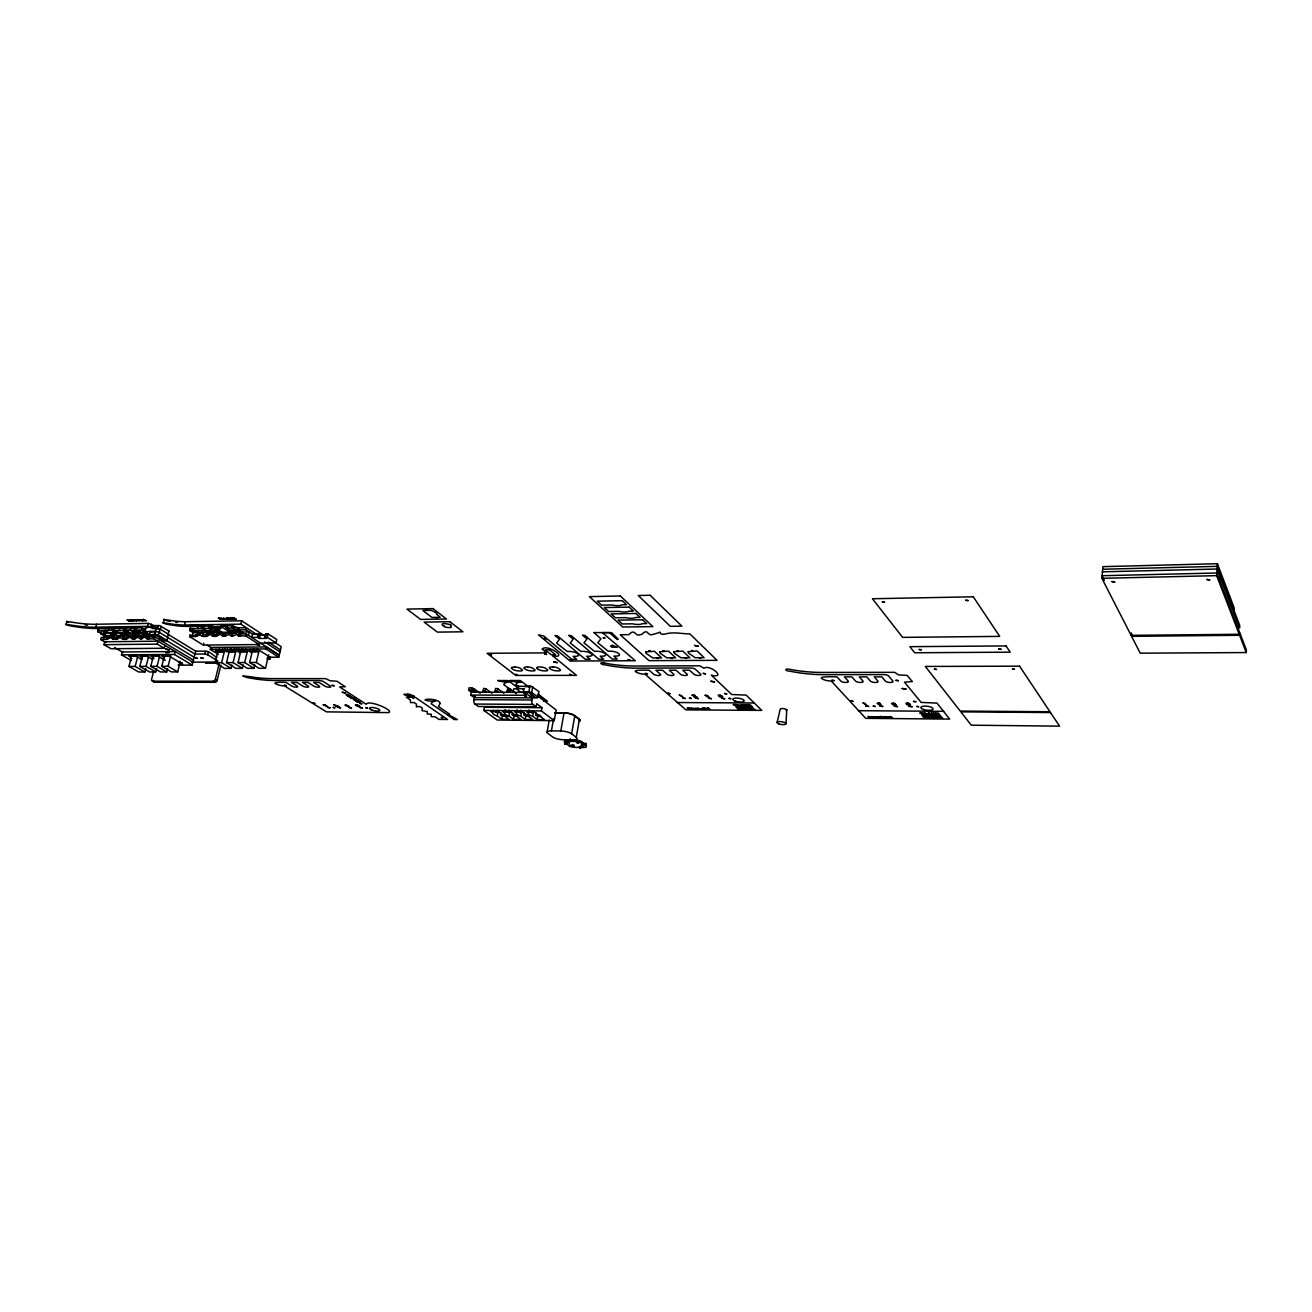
<?xml version="1.0" encoding="UTF-8"?>
<svg xmlns="http://www.w3.org/2000/svg" width="1312" height="1312" viewBox="0 0 1312 1312"><rect width="100%" height="100%" fill="white"/><g stroke="black" fill="none" stroke-linecap="round" stroke-linejoin="round"><path stroke-width="1.5" d="M938.178 716.762L942.623 718.402L941.032 716.418L938.211 716.631M416.429 706.66L416.412 704.068L414.149 702.576L410.476 702.592L410.344 699.952L406.294 697.148L415.084 697.197L447.572 719.484L438.946 719.386L435.043 716.762L431.205 716.696L431.304 714.204L427.269 714.023L427.318 711.678M785.986 723.552L786.774 709.661L784.035 708.578L780.689 708.562L780.099 709.612L777.147 722.322M1246.252 652.556L1246.4 650.08L1239.758 632.778L1239.61 635.287L1246.252 652.556L1140.226 653.179L1131.6 636.336L1131.797 633.876M219.448 651.572L218.825 649.21L218.432 650.85L220.81 651.818L219.268 650.85L219.678 649.21L220.252 651.457M1233.969 610.293L1234.116 607.735L1217.421 563.717L1102.884 566.653L1101.883 578.313L1131.092 635.336L1239.217 634.27L1239.364 631.761L1216.814 573L1102.096 575.706L1104.409 580.216M1239.217 634.27L1216.65 575.656L1217.421 563.717M1219.783 580.724L1220.045 576.772M422.152 710.546C423.842 706.692 418.659 706.102 416.511 706.725M230.83 651.375L230.256 649.112L231.224 649.735C228.895 652.31 234.586 652.097 230.715 650.752L231.109 649.112L231.683 651.375M1131.092 635.336L1131.288 632.892M242.359 651.326L241.785 649.014L241.392 650.67L243.753 651.638L242.244 650.67L242.638 649.014L243.228 651.277M586.005 744.609C586.398 742.641 583.266 745.249 581.249 742.805A4.1 1.164 9.9 0 0 575.804 741.395L566.522 741.247A4.1 1.164 10 0 0 564.718 742.543L569.31 745.954A4.084 1.148 9.9 0 0 574.705 747.348L583.938 747.512A4.084 1.148 9.9 0 0 585.792 746.249L586.005 745.019L581.462 741.575A4.1 1.164 9.9 0 0 576.034 740.165L566.735 740.017A4.1 1.164 10 0 0 564.734 741.132M566.882 743.264L567.096 744.281L567.374 743.215M254.069 651.359L253.38 648.915L252.986 650.572L255.348 651.539L253.856 650.572L254.249 648.915L254.823 651.195M114.751 634.188L104.124 632.794L114.357 632.974L114.915 630.908L113.767 630.482L112.291 637.189L113.193 632.86M583.086 744.216L583.315 742.969M585.792 746.249L583.938 744.855L584.168 743.625M576.263 737.311L571.606 733.802A8.151 2.345 10 0 0 560.798 730.981L551.417 730.85A8.134 2.329 10.1 0 0 547.924 733.457L552.647 736.967A8.085 2.312 10.1 0 0 563.34 739.738L572.639 739.886A8.102 2.312 10 0 0 576.263 737.311L579.445 719.222L574.82 715.63A8.118 2.411 10.1 0 0 564.062 712.793L554.697 712.711M575.804 741.395L576.034 740.165M581.249 742.805L581.462 741.575M566.522 741.247L566.735 740.017M566.587 743.937L566.8 742.69M569.31 745.954L569.539 744.724A4.084 1.148 9.9 0 0 570.113 745.068M570.294 741.313L570.507 740.066M571.606 733.802L574.82 715.63M572.032 741.346L572.245 740.099M560.798 730.981L564.062 712.793M547.055 732.129L549.236 720.075M551.417 730.85L553.615 718.763M554.238 720.649L541.397 710.924L541.987 707.693L484.44 707.266L483.816 710.432L497.182 720.026L554.238 720.649L556.157 710.022L537.838 695.918M532.721 716.303A7.577 2.23 10.4 0 1 528.441 713.105L526.604 711.744L534.115 711.809L544.595 719.665L537.116 719.583L532.721 716.303L533.312 713.121L531.262 712.35A7.659 2.263 10.4 0 1 530.196 711.793A7.577 2.23 10.4 0 0 531.885 712.629M480.159 693.261L473.894 688.685L469.155 687.668L468.646 690.243L471.287 692.162L470.729 695.048L474.288 697.623L473.894 699.657A3.411 1.755 -89.6 0 0 474.911 704.036L478.306 706.479L536.1 706.906L536.706 703.675L541.987 707.693M474.288 697.623L537.526 697.902L538.986 691.686L531.508 686.324L517.453 686.291L517.108 689.407L520.962 692.326M541.43 716.45L537.707 716.401L535.968 715.106L536.329 713.072M537.116 719.583L537.707 716.401M520.815 716.188A7.56 2.214 10.5 0 1 516.485 713.006L514.632 711.629L522.11 711.694L532.672 719.534L525.243 719.452L520.815 716.188L521.782 710.973A7.626 2.247 10.5 0 1 520.372 710.481M529.54 716.319L525.833 716.286L524.078 714.991L524.456 712.957M470.729 695.048L526.391 695.278L522.34 691.916L528.9 691.654L529.933 686.094M525.243 719.452L525.833 716.286M537.969 697.213L531.688 692.392L532.721 686.832M530.917 696.984L525.128 692.572L529.146 692.572L534.919 697.016L530.917 696.984L531.458 694.064L528.572 691.85M528.441 713.105L529.031 709.907M536.1 706.906L532.836 704.429A3.46 1.689 -89.6 0 1 531.852 699.985L532.246 697.902M517.732 716.204L514.042 716.172L512.27 714.876L512.648 712.859M513.074 692.523L513.779 688.833L517.961 688.685L518.453 686.078M513.451 719.337L508.974 716.073A7.528 2.198 10.6 0 1 504.612 712.892L502.742 711.53L510.171 711.596L520.815 719.402L513.451 719.337L514.042 716.172M516.485 713.006L517.092 709.808M523.422 691.637L523.964 688.702L517.961 688.685M501.725 719.206L497.215 715.958A7.511 2.181 10.7 0 1 492.82 712.793L490.934 711.432L498.314 711.498L509.04 719.288L501.725 719.206L502.316 716.057L500.528 714.761L500.922 712.744M508.826 692.293L507.17 691.047L507.662 688.456L509.827 688.734L516.354 693.671M504.612 712.892L505.218 709.71M510.63 692.293L509.351 691.326L509.827 688.734M508.974 716.073L509.958 710.874A7.61 2.247 10.6 0 1 508.531 710.382M498.56 692.26L497.264 691.293L497.756 688.718L495.592 688.423L495.1 690.998L496.772 692.244M497.215 715.958L498.199 710.776A7.593 2.23 10.7 0 1 497.461 710.53M484.8 692.211L483.111 690.965L483.603 688.39L485.768 688.685L492 693.294M486.572 692.211L485.276 691.26L485.768 688.685M474.665 692.162L471.336 690.243L471.844 687.685M472.451 691.047L472.96 688.488M473.386 691.244L473.894 688.685M925.649 714.105L925.468 714.925C922.369 714.204 923.73 710.694 927.781 714.942L924.419 713.58M145.419 635.434L145.96 633.04L144.796 637.271L146.944 638.764L154.193 638.911L192.962 662.216M268.517 657.246L278.767 657.181L281.211 646.668L274.618 642.355M269.993 659.018L270.37 657.378L257.136 648.882L256.742 650.555L258.792 651.867L256.299 662.478L265.5 668.284L267.976 657.722L269.993 659.018L267.123 659.034L267.5 657.394M218.514 654.475L210.297 649.407L210.773 647.439L266.418 646.931L279.226 655.213L260.465 643.077L275.996 642.929L276.766 639.584L268.107 633.893L265.893 633.909L265.106 637.271L266.762 638.37L259.415 638.452L257.742 637.37L251.724 637.435L252.527 634.09L245.82 629.727L227.648 630.121L235.324 633.106M275.996 642.929L267.32 637.255L268.107 633.893M278.767 657.181L265.942 648.932L266.418 646.931M268.353 656.082L268.665 654.754M251.642 650.604L251.166 652.572L245.524 648.981L245.131 650.637L247.197 651.949L244.672 662.544L253.921 668.316L254.758 664.807M265.5 668.284L258.89 668.3L249.641 662.511L252.166 651.916L250.1 650.604L250.494 648.948M257.742 637.37L258.546 634.008L252.527 634.09M259.415 638.452L260.202 635.09L258.546 634.008M236.226 632.122C231.798 635.631 228.682 631.154 223.86 634.188C220.646 629.973 217.956 635.484 214.036 634.319C210.674 629.94 207.837 635.992 203.688 634.45C199.457 629.35 195.554 638.567 190.109 634.614L189.6 636.615L203.327 645.094L259.153 644.536L259.628 642.536L246.262 633.909L239.243 633.958L237.341 632.089M259.12 644.438C252.658 643.175 262.22 647.095 259.12 644.438L245.787 635.926L246.262 633.909M248.444 635.303L249.247 631.958L193.159 632.696L192.339 636.008M227.402 649.145L227.009 650.785L229.092 652.097L226.55 662.626L235.881 668.366L242.425 668.349L243.245 664.856M229.649 632.302C227.468 636.074 234.29 637.583 235.734 634.139L236.882 630.285M245.787 635.926L238.21 635.779L236.176 634.237L237.193 630.137M236.816 632.122L237.423 630.104M237.062 632.089L237.816 630.072M238.751 627.825L238.276 629.842L243.278 633.073M242.425 668.349L233.11 662.593L235.635 652.031L233.569 650.736L233.962 649.079L239.653 652.654L240.129 650.686M238.932 630.055L238.8 632.007L233.995 631.679L228.288 631.121L228.78 629.12M238.161 635.73L238.686 633.762M258.989 635.976L240.834 624.151L241.654 620.789L185.369 621.724A39.393 11.742 14 0 1 168.002 620.018L163.557 619.477L164.672 620.314M215.988 649.243L215.594 650.883L217.694 652.179L215.135 662.675L224.516 668.398L231.01 668.382L231.847 664.905M239.096 636.008L239.588 633.991M236.045 650.391L236.521 648.423M240.096 635.992L240.572 633.975M247.197 651.949L240.588 651.998L238.522 650.686L238.915 649.046M245.82 629.727L246.295 627.71L226.386 628.038L227.189 624.692M253.921 668.316L247.361 668.333L238.062 662.56L240.588 651.998M229.092 634.286L225.402 636.074L225.992 634.008M231.01 668.382L221.646 662.642L224.204 652.13L222.105 650.834L222.515 649.178L226.992 651.982M153.537 671.744L151.618 679.288A2.034 1.476 -57 0 0 152.733 681.174L213.233 681.207A2.066 1.525 -56.5 0 0 215.365 679.288L219.071 663.938M227.878 629.99L228.14 628.12L228.895 628.792M152.733 681.174L154.619 682.256L215.086 682.306A2.066 1.525 -56.5 0 0 217.185 680.387L220.908 665.053M224.598 650.49L225.074 648.522M228.714 634.237L229.206 632.22M233.011 624.61L232.208 627.956L236.964 631.023M231.338 635.943L231.748 633.893M232.257 636.058L232.749 634.04M211.084 632.548C209.28 635.697 213.741 636.91 215.972 636.287L216.447 634.286M215.972 636.287L217.3 634.122M217.972 631.269L218.464 629.268L217.12 629.284L216.644 631.285L221.203 631.695M219.235 628.136L218.76 630.137C220.367 627.398 223.745 628.546 217.349 627.923L210.412 626.857L221.006 626.464L231.634 633.27M221.006 626.464L221.498 624.463L228.255 628.792M216.808 636.123L219.99 634.352L220.482 632.335M225.402 636.074L222.778 636.09L220.432 634.434L220.908 632.417M222.433 635.926L222.925 633.926M223.368 636.189L223.86 634.188M224.647 636.172L225.139 634.172M200.293 632.614C198.194 635.598 203.885 637.206 206.181 636.402L206.673 634.401M206.263 636.402L207.509 634.254M209.871 624.971L209.051 628.284L213.872 631.334M210.658 626.628L211.019 624.676L212.003 625.545M150.224 632.056L158.44 631.843L194.98 654.065L204.77 653.999C205.23 646.291 214.578 657.345 216.857 657.066M207.017 636.254L210.15 634.467L210.642 632.466M219.99 633.417L214.873 630.17L204.377 630.547L210.707 631.99L211.199 630.006M212.659 633.794L213.725 630.531M217.841 660.986L207.673 654.754L208.378 651.851M212.659 636.09L213.085 634.057M213.413 632.466L214.004 630.449M214.512 630.4L213.626 632.417M214.873 630.17L215.348 628.169L223.647 633.253M213.544 636.32L214.036 634.319M215.611 630.383L215.463 632.318L210.707 631.99M189.6 636.615L195.882 636.533L196.374 634.549M195.882 636.533L197.194 634.385M178.071 665.168L192.241 665.102L195.685 651.195L167.395 633.926M200.228 634.696L200.72 632.696M202.064 630.76L201.523 632.794L202.474 632.548M203.327 628.366L204.147 625.053M208.428 633.565L203.278 630.334L203.77 628.333M202.31 636.205L202.753 634.188M204.606 630.318L205.394 629.006M203.196 636.435L203.688 634.45M203.327 645.094L203.803 643.11M182.368 662.872L179.629 662.872L180.023 661.281M177.694 671.908L168.1 666.283L170.708 655.918L164.394 655.967L161.786 666.316L171.396 671.924L177.694 671.908L180.252 661.609M192.979 632.597L189.65 630.514L191.011 625.266L196.57 625.168M203.573 632.532L193.553 631.597L191.765 630.482L192.257 628.497M198.079 632.007L193.176 631.039L193.504 628.94M197.604 628.448L198.424 625.152L203.245 628.186M192.241 665.102L174.496 654.475L175.218 651.556L122.246 651.982L121.508 654.852L131.397 660.559M212.757 626.004L186.714 626.398A39.344 11.644 13.9 0 1 165.607 623.938L162.721 622.79L167.165 623.315A39.409 11.677 13.9 0 0 184.533 625.037L185.369 621.724M164.23 648.259L157.309 644.126L158.063 641.174L104.714 641.765L103.943 644.668L111.012 648.735L164.23 648.259L164.968 645.324M161.737 641.043L167.001 640.748L168.887 631.006L159.67 625.66L153.619 625.512L148.633 623.397L96.563 624.233A57.892 16.449 14.6 0 1 72.406 622.249L66.387 621.478L68.47 622.528M166.673 671.941L157.046 666.332L159.67 656L153.406 656.033L150.765 666.348L160.425 671.957L166.673 671.941L167.542 668.513M166.722 640.289L157.866 634.91C168.067 622.282 132.151 626.316 148.322 634.303M161.097 626.234L160.343 629.186L152.864 628.481L147.879 626.349L95.776 627.152A57.925 16.384 14.6 0 1 71.619 625.168L65.6 624.381L68.519 625.496A57.81 16.334 14.6 0 0 98.056 628.481L140.843 627.825L145.698 629.038M163.393 622.577L164.23 619.264M160.736 637.042L159.998 639.994L163.459 639.944L155.997 635.434L152.52 635.484L193.454 660.149M155.734 671.957L146.075 666.365L148.699 656.066L142.467 656.115L139.826 666.398L149.535 671.974L155.734 671.957L156.604 668.546M146.895 638.731L147.436 636.632L145.37 635.221M150.65 627.136L151.405 624.168M147.83 638.993L148.371 636.894L154.718 636.812L154.193 638.911M153.438 637.402L149.47 635.024L150.568 631.236M148.781 638.977L149.322 636.878M152.864 628.481L153.619 625.512M144.878 671.99L135.152 666.414L137.809 656.148L131.61 656.18L128.953 666.43L138.695 671.99L144.878 671.99L145.747 668.579M149.47 635.024L154.849 634.139L156.456 627.874M157.342 628.399L158.096 625.447M137.694 637.271L138.236 635.172C135.316 639.879 130.692 634.254 129.822 637.452L134.168 639.141L137.842 637.255L141.286 639.059L144.369 637.189L144.91 635.074L147.682 634.582L136.809 632.991L146.272 632.892M138.121 637.353C137.973 632.105 142.926 641.109 144.91 635.074M144.927 632.007L141.614 630.006L142.368 627.07M140.351 638.895L140.892 636.796M141.335 639.042L141.86 636.943M145.206 628.038L144.172 631.794L155.62 631.17M147.649 626.349L148.404 623.38M145.648 634.992L146.19 632.909M145.944 634.926L146.468 632.827M146.321 634.893L146.846 632.81M127.149 637.009C124.492 639.518 120.327 633.171 120.458 637.566C122.262 639.567 127.461 640.928 127.149 637.009L130.298 635.32M133.89 632.154L130.577 630.17L131.331 627.234M129.937 635.27L129.396 637.37L126.608 639.092M131.938 638.911L132.479 636.812M133.922 632.532L134.464 630.449L136.448 630.957L135.907 633.04L125.558 632.86L136.415 634.614L134.103 635.008L135.316 630.547M134.234 632.548L134.956 630.482M132.873 639.157L133.414 637.074M134.775 632.63L135.136 630.498M134.66 634.713L135.694 630.646M135.497 632.843L135.858 630.695M136.842 627.152L136.087 630.088L141.614 630.006M134.086 639.157L134.71 637.058M135.038 634.68L136.186 630.826M134.874 638.993L135.415 636.91M136.087 634.664L136.628 632.581M139.482 635.828L136.596 634.106L137.432 630.842L145.763 630.646M137.022 632.86L137.563 630.76M117.145 637.271C114.538 639.977 110.438 632.679 110.602 637.681L113.176 639.321L116.522 639.354L117.063 637.271L120.573 635.385L120.032 637.484L117.26 639.223L117.834 637.124M124.935 630.695L123.377 637.419L123.902 634.975L126.034 634.5L115.226 633.007L123.541 632.679L124.082 630.596L126.067 631.105M123.541 632.679L124.574 630.629M122.639 639.042L123.131 636.927M123.853 632.679L124.755 630.646M125.837 627.316L125.083 630.252L130.577 630.17M124.312 634.844L125.296 630.777M128.445 634.91L125.099 632.991L125.476 630.842M123.525 639.272L124.066 637.189M124.689 634.811L125.804 630.974M125.526 633.188L126.313 630.564L134.464 630.449M128.412 635.976L125.509 634.254L126.313 630.564M125.739 634.795L126.28 632.728M125.919 639.239L126.378 637.156M107.256 637.402L101.303 637.468L100.745 639.534L106.715 639.469L107.256 637.402L111.094 635.566M110.733 635.516L110.175 637.599L107.404 639.37L108.027 637.238M112.373 632.466L113.767 630.482M112.684 632.482L113.242 630.4M113.045 632.532L113.586 630.449M112.652 634.926L114.915 627.497M112.914 634.696L114.308 630.646M113.193 634.631L114.488 630.695M112.799 639.174L113.291 637.058M118.867 636.96L114.488 634.401L115.341 631.154L117.506 631.449M113.685 639.387L114.226 637.304M115.423 632.778L115.981 630.711L124.082 630.596M105.895 636.779L100.794 633.811L101.647 630.58L106.6 631.63M100.794 633.811L103.271 633.778L104.124 630.547M104.32 632.581L104.878 630.498L112.93 630.383M103.615 638.813L104.386 635.91L151.421 635.303M109.208 636.878L104.78 634.664L105.632 631.433M95.776 627.152L96.563 624.233M102.91 633.696A7.446 2.066 14.1 0 1 98.056 631.712L98.876 628.038A34.735 9.66 13.9 0 1 100.335 627.808M97.793 631.531L98.613 628.087M97.908 631.63L98.876 628.038M98.056 631.712L98.367 628.382M66.207 624.184L66.994 621.281M97.596 631.203L98.105 630.941A34.752 9.61 13.9 0 1 108.699 630.482L109.47 627.579L114.488 630.531M930.913 715.548L932.57 715.844M236.39 631.482L236.783 630.416M235.914 633.483L236.308 632.105M879.122 717.566L877.908 717.369M474.419 690.752L475.649 691.129M786.167 710.71L786.774 709.661M601.142 663.2L601.06 663.298A2.952 0.951 9.9 0 0 605.209 664.889A58.515 19.532 9.8 0 0 638.206 668.152L690.637 668.005A3.739 1.23 8.9 0 1 695.393 669.251L700.624 674.171A3.706 1.214 8.9 0 1 698.656 675.5A3.706 1.214 8.9 0 1 693.851 674.171L689.554 670.17L682.765 670.186L687.094 674.188A3.706 1.214 9 0 1 685.176 675.516A3.706 1.214 9 0 1 680.37 674.188L676.024 670.202L669.284 670.219L673.663 674.204A3.69 1.197 9.2 0 1 671.777 675.516A3.69 1.197 9.2 0 1 666.988 674.204L662.576 670.235L655.902 670.235L660.33 674.22A3.674 1.197 9.3 0 1 658.476 675.532A3.674 1.197 9.3 0 1 653.688 674.22L649.243 670.252A35.44 11.332 9.3 0 0 635.992 670.58L635.205 671.35A7.577 2.46 9.5 0 0 645.094 674.237L685.897 709.874L761.796 710.399L746.184 695.114L731.702 694.507L711.35 675.172C727.242 678.96 709.726 663.856 704.052 668.234L699.69 665.807L635.779 666.02A58.663 19.647 9.8 0 1 608.342 663.774L604.11 663.019M579.871 747.135L578.871 747.118M580.216 747.233L580.445 748.283L581.036 747.233M114.915 634.532L113.554 634.598M939.162 716.778L940.802 717.303L939.146 716.893M740.64 709.316L738.23 708.267M738.279 708.103L740.722 709.152M408.114 695.803L408.163 696.213A3.362 0.968 11.5 0 0 408.491 696.426L409.885 696.672A3.362 0.968 11.5 0 0 410.18 696.574L410.082 696.082M569.916 739.296L569.998 740.46L570.507 739.312M567.014 744.248L564.718 744.216L565.111 743.314M196.702 636.369L199.867 634.598M104.878 630.498L106.731 631.597M115.981 630.711L117.522 631.744M931.504 715.516L932.586 715.63M410.098 695.967L414.215 696.164A3.362 0.968 11.5 0 0 413.821 695.967L408.967 694.097L404.293 694.278A3.362 0.968 11.5 0 0 403.916 694.343L404.391 694.835A3.378 0.984 11.5 0 0 404.982 694.966L408.13 695.606M744.56 706.988L746.085 707.25M574.066 745.118L572.016 744.593M134.693 619.936L137.055 620.937L133.808 619.904L135.12 620.182M132.725 620.018L131.282 619.625L133.529 620.986M219.055 618.231L220.744 619.231L219.038 618.247M564.8 744.248L565.013 743.051M571.376 740.083C569.359 742.395 574.164 740.181 570.228 739.214M698.082 708.365L700.001 709.202L697.213 708.267L698.952 709.202L698.066 708.382M752.219 708.103L752.858 708.726M875.809 717.631L874.136 716.713L876.957 717.648L875.17 716.91M220.924 650.26L220.072 650.063M924.714 713.252L925.96 713.843M168.526 631.826L168.887 631.006M167.772 634.762L168.576 634.352L159.457 628.645M354.388 699.821L355.437 699.821M353.354 698.345L351.37 698.246M347.631 705.774C347.303 705.216 345.745 705.298 346.22 704.741C341.136 705.003 353.371 707.955 347.582 705.905M583.118 745.314L581.314 744.675L583.233 744.872M348.861 695.983L352.338 697.886M353.338 699.034L354.617 699.034M537.69 695.016L538.625 694.392M1102.654 569.244L1217.257 566.358L1239.742 625.48L1239.594 627.989L1217.077 569.014L1102.441 571.835M523.964 688.702L522.914 689.243M1101.883 578.313L1216.65 575.656M226.812 618.083L227.681 618.132M137.268 619.772L139.826 620.888L137.596 619.526M228.501 618.51L230.945 619.182L228.403 618.428M232.585 618.477L232.962 618.887M142.106 620.297L143.008 620.281M231.929 618.674L232.88 618.657M130.347 620.756L132.332 620.92L130.806 620.494M132.856 620.724L134.218 620.986L132.709 620.068M222.154 619.116L223.532 619.395L220.646 618.001L222.81 619.395M130.282 621.052C128.527 619.641 131.02 619.543 130.2 619.969M184.533 625.037L240.834 624.151M222.778 625.84L228.796 625.758A7.38 2.198 13.3 0 1 238.882 628.415M190.142 628.53L220.596 628.12M114.144 630.4L119.605 630.334L120.376 627.398L127.034 631.367M189.65 630.514L191.765 630.482M193.094 630.465L203.278 630.334M205.049 631.449L209.592 631.859L212.068 633.417M260.202 635.09L267.55 635.008L265.893 633.909M265.106 637.271L267.32 637.255M353.108 698.722L355.683 699.329L353.928 698.738M103.943 644.668L157.309 644.126M1131.6 636.336L1239.61 635.287M210.297 649.407L265.942 648.932M215.594 650.883L218.432 650.85M219.268 650.85L222.105 650.834M227.009 650.785L229.862 650.768M230.715 650.752L233.569 650.736M238.522 650.686L241.392 650.67M242.244 650.67L245.131 650.637M250.1 650.604L252.986 650.572M253.856 650.572L256.742 650.555M195.685 651.195L205.476 651.113M165.624 652.72L169.035 652.687M217.694 652.179L224.204 652.13M229.092 652.097L235.635 652.031M252.166 651.916L258.792 651.867M121.508 654.852L174.496 654.475M191.716 662.166L217.562 662.035M215.135 662.675L221.646 662.642M226.55 662.626L233.11 662.593M238.062 662.56L244.672 662.544M249.641 662.511L256.299 662.478M205.476 663.216L215.414 663.167M179.252 664.151L182.647 664.134L168.297 655.606L161.491 655.656L164.59 658.23M128.953 666.43L135.152 666.414M139.826 666.398L146.075 666.365M150.765 666.348L157.046 666.332M161.786 666.316L168.1 666.283M524.587 686.602L530.671 686.619M468.646 690.243L471.336 690.243M471.287 692.162L524.948 692.342M349.058 696.738L350.632 696.754M473.894 699.657L531.852 699.985M543.447 701.198L547.383 701.231L538.035 694.032M357.569 700.624L353.65 699.591L358.471 701.395L355.7 700.608M677.172 702.527L754.4 702.986M737.984 704.856L739.066 705.43L737.639 705.216M474.911 704.036L532.836 704.429M739.312 705.676L738.016 706.463C735.884 704.61 737.229 703.363 741.001 706.496L739.345 705.692M735.95 707.119L741.87 707.135M743.363 707.217L742.658 707.217M746.708 707.201L752.694 707.234M752.252 708.103L752.891 708.726M696.475 708.578L695.229 708.283L697.754 709.136L696.377 708.71M706.315 708.939L707.562 709.202L703.445 708.267C705.052 710.94 698.935 707.119 703.839 708.431M689.259 708.644L690.292 708.66M699.739 708.726L702.002 709.054L699.788 708.775M755.302 709.776L754.498 709.759C750.694 709.3 749.66 705.807 755.335 709.776M858.327 710.678L943.705 711.334M483.816 710.432L541.397 710.924M554.796 712.957L564.619 713.039A7.134 2.116 10.1 0 1 574.066 715.532L578.92 719.304A7.101 2.099 10 0 1 579.264 720.993M886.043 716.893C886.928 719.222 881.041 715.63 885.813 717.074M886.781 716.729L889.93 717.697L887.125 716.713M869.856 717.074L871.004 717.09M878.696 717.024L876.564 716.713L881.566 717.68L880.45 716.418L878.892 716.959M869.922 717.156L870.594 716.926M500.528 714.761L504.202 714.794M512.27 714.876L515.96 714.909M524.078 714.991L527.785 715.024M535.968 715.106L539.708 715.138M502.316 716.057L507.81 716.106M583.43 743.412L586.136 743.412M583.332 743.707L586.251 743.838M586.267 744.002L583.315 743.871L586.234 744.183M583.381 744.363L586.202 744.33M154.849 634.139L157.866 634.91M148.371 636.894L147.485 636.664M924.681 716.188L923.353 716.401A3.772 1.197 6.5 0 0 923.271 717.074L927.699 717.746A4.379 1.394 6.6 0 0 927.617 717.484L927.256 717.041M204.77 653.999L207.673 654.754M528.9 691.654L531.688 692.392M351.304 697.869L347.975 696.032L350.599 696.295L347.352 695.803L349.566 696M348.352 695.229L347.467 695.311M578.034 741.87L578.953 741.706L577.903 741.198M878.072 717.484L878.974 717.352M128.527 631.285L126.362 631.006L128.15 631.662M136.596 634.106L138.76 634.401M125.509 634.254L127.674 634.532M114.488 634.401L120.097 636.714M507.17 691.047L509.351 691.326M495.1 690.998L497.264 691.293M483.111 690.965L485.276 691.26M659.788 632.302L654.048 634.204A2.788 0.951 9.4 0 1 652.884 634.368C647.21 636.812 648.243 627.48 641.896 634.336A2.772 0.951 9.5 0 1 640.748 634.516C634.614 637.468 635.467 627.677 629.104 634.483A2.772 0.951 9.7 0 1 627.972 634.647L620.215 634.746L648.981 660.658L717.024 660.346L689.915 633.942C679.96 633.696 673.81 631.662 664.823 634.073A2.788 0.968 9.3 0 1 663.659 634.254L661.33 634.122L659.805 632.318M511.204 710.874L509.171 710.415M522.619 710.907L520.618 710.399M499.019 710.71L497.789 710.432M124.214 632.728L125.099 632.991M227.206 619.116L226.435 618.493M138.777 631.744L137.35 630.892L146.436 635.221M745.642 706.971L744.642 707.25M144.845 655.41L144.025 655.459M133.955 655.492L133.152 655.492M155.8 655.344L155.029 655.442M422.267 710.628L427.318 711.612M497.806 712.793L495.756 712.039M521.405 713.006L519.355 712.252M509.564 712.892L507.514 712.137M153.996 658.46L150.47 655.721L157.243 655.672L165.246 660.412M146.796 633.056L150.109 635.008M131.856 658.427L128.658 655.869L135.349 655.82L141.811 659.592M167.116 655.36L166.148 655.442M130.052 620.035L131.069 620.658M137.498 620.625L136.858 620.1M137.727 620.199L135.808 619.854L138.203 620.478M100.745 639.534L105.928 642.536M114.538 647.521L123.148 652.507M103.271 633.778L104.78 634.664M108.338 632.646L113.521 635.68M152.7 659.526L146.255 655.754L139.531 655.803L142.368 658.198M128.986 620.379L127.822 619.69C124.673 619.74 131.774 621.888 128.494 620.674M120.95 633.483L124.394 635.516M573.918 746.036L571.786 745.823L573.918 746.036A4.084 1.148 9.9 0 1 572.885 745.921M178.645 662.281L179.629 662.872M224.598 618.575L225.795 619.346M213.233 681.207L215.086 682.306M133.004 628.235L139.4 632.072M215.365 679.288L217.185 680.387M136.366 620.937L134.66 620.035M165.82 640.108L194.176 657.263M207.296 645.274L212.282 648.374M226.058 618.87L228.157 619.231L225.631 618.592M211.314 630.646L213.79 632.204M234.586 630.318L237.013 631.892M264.581 641.912L279.981 651.916M268.468 642.142L280.44 649.948M241.654 620.789L264.729 635.877M497.756 688.718L503.956 693.326M569.998 740.46L571.163 741.329M579.314 747.43L580.445 748.283M511.582 690.506L503.792 684.618C504.333 681.108 515.6 681.879 503.546 681.879L497.658 680.518L508.236 680.567L518.142 687.996M507.662 688.456L510.45 690.555M518.962 686.996L515.878 684.634C516.387 681.141 527.916 681.879 515.698 681.896L509.778 680.518L520.274 680.518L528.703 686.816M538.068 695.458L544.956 700.756M537.707 669.005L536.756 668.234A4.543 1.443 10.5 0 1 539.035 666.972L540.216 666.955A4.33 1.378 10.4 0 1 546.022 668.562L547.465 669.727A3.559 1.132 10.4 0 1 545.808 670.891L544.496 670.891A5.051 1.591 10.4 0 1 537.92 669.169L537.723 669.022M891.16 717.32L890.504 716.795L892.554 717.779L889.618 716.5L891.012 717.549M695.032 709.169L693.212 708.464M694.786 709.169L693.9 708.349L695.836 709.169L690.784 708.152L693.31 708.775M737.475 708.546L741.657 709.169A4.1 1.279 8.5 0 0 741.526 708.923L737.311 707.972A3.526 1.099 8.4 0 0 737.508 708.546M705.577 708.267L706.692 709.251L704.774 708.25M704.298 708.119L705.38 709.169L703.478 708.119M743.068 706.938L744.084 707.48L742.313 706.938M747.446 709.021L746.151 707.791L748.332 709.038A3.641 1.132 8.4 0 1 748.562 709.349L745.462 709.3A3.46 1.082 8.4 0 1 745.118 709.054L743.773 707.775L745.921 708.988A3.46 1.082 8.3 0 0 746.151 709.185L747.578 709.185M881.418 717.188L883.812 717.533L880.992 716.598L882.91 717.484L882.156 716.975M921.992 715.598L928.552 715.63M940.474 715.729L933.882 715.696M929.273 715.565L930.897 715.991L929.946 715.434M924.714 716.106A2.673 0.853 6.6 0 1 927.108 717.041M586.005 745.019A4.084 1.164 9.9 0 1 585.726 746.134M579.445 719.222A8.085 2.378 10 0 1 579.428 721.37M519.978 712.514A7.544 2.214 10.5 0 1 517.059 710.563M496.379 712.301A7.511 2.198 10.7 0 1 493.427 710.366M508.138 712.416A7.528 2.214 10.6 0 1 505.202 710.464M601.191 663.085A2.952 0.951 9.9 0 1 604.274 662.904M87.51 625.201A57.777 16.4 14.6 0 1 85.05 624.971M121.311 634.696A3.608 1 14 0 1 121.393 635.5M154.619 682.256A2.034 1.476 -57 0 1 153.504 680.354M249.542 650.096A4.149 1.214 13 0 1 250.051 650.358M177.53 622.478A39.311 11.71 13.9 0 1 175.742 622.249M170.199 621.38A39.311 11.71 13.9 0 1 166.444 620.642M259.136 633.647A9.266 2.772 13.1 0 1 260.055 634.368M708.628 698.164L711.448 698.673L708.628 698.164M874.628 717.615L871.693 716.565L874.497 717.746M710.874 681.24L714.482 681.896L710.874 681.24M892.964 703.298L896.26 704.938L893.275 705.052L891.504 703.363L895.292 703.658L893.029 703.281M195.57 657.919L197.587 658.427L195.652 657.853M721.813 698.214L724.634 698.738L721.813 698.214M594.041 632.548L600.912 638.829L597.78 642.732L608.227 651.244A6.724 2.214 9.8 0 1 618.969 653.737A6.38 2.116 9.8 0 1 616.197 656.098L613.836 656.098L617.263 659.1L612.294 659.132L585.054 635.484L582.594 635.172L586.989 638.977L583.955 642.864L594.533 651.342A6.691 2.198 9.9 0 1 605.258 653.819A6.363 2.099 9.9 0 1 602.552 656.18L600.191 656.18L603.635 659.165L598.698 659.198L571.179 635.648L568.719 635.336L573.164 639.124L570.228 642.995L580.904 651.441A6.675 2.198 10.1 0 1 591.597 653.917A6.33 2.083 10.1 0 1 588.957 656.262L586.612 656.262L590.105 659.231L585.201 659.264L557.403 635.795L554.96 635.484L559.437 639.272L556.6 643.11L567.358 651.539A6.658 2.181 10.2 0 1 578.034 653.999A6.314 2.066 10.2 0 1 575.476 656.344L573.147 656.344L576.673 659.313L571.802 659.329L543.758 635.992L538.445 634.844L570.031 661.035L635.336 660.723L602.339 632.63L609.358 632.548L617.181 639.534L618.313 639.256L611.54 632.679L594.041 632.548M724.568 693.523L726.7 693.917L724.568 693.523M139.597 620.084L142.762 620.838L138.498 619.838L139.597 620.084M200.72 657.755L203.344 658.427L200.72 657.755M926.666 717.648L924.206 716.696L926.633 717.795M935.276 717.943L934.242 718.369A2.69 0.853 6.5 0 1 933.619 718.369L931.963 717.959A3.706 1.181 6.5 0 1 931.553 717.631L930.454 716.303L932.455 717.566A3.706 1.181 6.5 0 0 932.652 717.762C936.03 719.435 931.684 713.777 935.128 717.615A3.887 1.23 6.5 0 1 935.292 717.943M345.056 686.635L339.644 686.98L366.196 704.298C367.934 699.148 395.043 710.645 388.598 712.613L326.426 711.858L284.54 685.963A6.986 1.952 12.5 0 1 274.946 683.355L275.225 682.683A32.685 9.069 12.3 0 1 285.983 682.42L291.641 685.979A3.395 0.951 12.4 0 0 296.233 687.16A3.395 0.951 12.4 0 0 297.102 685.979L291.477 682.42L296.988 682.437L302.596 685.996A3.395 0.951 12.3 0 0 307.205 687.176A3.395 0.951 12.3 0 0 308.107 685.996L302.514 682.437L308.041 682.437L313.634 686.012A3.395 0.968 12.3 0 0 318.242 687.209A3.395 0.968 12.3 0 0 319.177 686.028L313.601 682.453L319.177 682.453L324.72 686.028A3.411 0.968 12.2 0 0 329.345 687.226A3.411 0.968 12.2 0 0 330.296 686.045L323.539 681.666A3.444 0.984 12.2 0 0 318.996 680.534L275.848 680.518A54.071 15.416 12.9 0 1 246.984 677.5L242.802 675.992L249.018 676.533A54.218 15.482 13 0 0 272.781 678.599L325.589 678.616L330.148 680.78L336.905 681.223L345.056 686.635M705.167 695.262C710.842 700.001 709.251 694.655 705.167 695.262M912.234 681.535L904.493 682.158L921.155 702.412L937.014 703.101L949.626 719.074L865.772 718.353L831.3 681.059A8.052 2.673 7.5 0 1 821.214 678.009L822.296 677.222A37.687 12.349 7.3 0 1 837.072 676.894L840.828 681.059A3.903 1.296 7.3 0 0 845.748 682.437A3.903 1.296 7.3 0 0 848.175 681.059L844.469 676.894L851.882 676.894L855.572 681.059A3.92 1.312 7.1 0 0 860.492 682.453A3.92 1.312 7.1 0 0 862.968 681.076L859.327 676.894L866.789 676.877L870.414 681.076A3.952 1.312 7 0 0 875.334 682.47A3.952 1.312 7 0 0 877.876 681.076L874.284 676.877L881.812 676.877L885.37 681.076A3.969 1.328 6.8 0 0 890.29 682.47A3.969 1.328 6.8 0 0 892.882 681.076L888.568 675.926A4.002 1.345 6.9 0 0 883.681 674.614L825.478 674.663A62.238 21.435 7.7 0 1 789.89 671.186A3.132 1.05 7.9 0 1 785.773 669.514L785.904 669.415A3.001 1 7.9 0 1 789.234 669.235L793.694 670.038A62.402 21.566 7.7 0 0 823.428 672.433L894.702 672.334L898.49 674.876L907.15 675.401L912.234 681.535M349.304 695.458L346.548 695.048L349.304 695.458M407.376 694.606L410.705 695.344L407.409 694.54M681.354 695.639L682.962 697.098L679.173 694.999L681.436 695.606M284.491 685.258L286.442 685.766L284.491 685.258M831.874 680.321L834.17 680.633L831.874 680.321M887.552 717.615L885.748 716.565L887.404 717.713M872.103 717.402L869.626 716.713L872.103 717.451M440.143 703.445L438.388 706.414L449.573 714.154L447.917 714.45L457.412 719.583L454.149 719.55L431.222 703.74C432.107 699.968 440.914 701.559 430.68 701.133C414.33 699.509 438.782 697 440.143 703.445M850.766 701.051L852.997 701.362L850.766 701.051M878.368 703.248C885.288 705.397 876.678 705.266 880.024 704.741C871.627 702.051 884.796 703.593 878.368 703.248M312.863 703.019L314.782 703.445L312.863 703.019M882.369 601.814L884.534 602.11L882.369 601.814M645.734 651.916L645.701 652.556A8.676 2.903 9.4 0 0 647.98 654.622L652.884 657.952L661.625 657.902L654.426 651.293L645.734 651.916M865.608 706.004L868.593 706.414L865.608 706.004M689.472 698.164L691.211 698.443L689.472 698.164M659.788 651.818L659.756 652.458A8.708 2.919 9.2 0 0 662.019 654.524L666.873 657.87L675.68 657.82L668.562 651.195L659.788 651.818M332.133 685.34L334.117 685.782L332.133 685.34M436.945 614.426L440.176 617.296L431.894 617.427L422.825 610.49L431.156 610.326L433.944 611.556A8.774 2.903 11.8 0 1 436.765 613.737L436.945 614.426M327.41 707.266L329.952 707.824L327.41 707.266M692.064 695.245L695.212 696.803L694.114 697.164L697.131 697.164L693.343 695.426L694.917 695.311L692.146 695.163M879.991 706.086L882.992 706.512L880.122 705.987M673.958 651.72L673.909 652.359A8.741 2.936 9.1 0 0 676.139 654.442L680.977 657.804L689.833 657.755L682.798 651.096L673.958 651.72M338.184 707.348L340.743 707.906L338.299 707.283M342.334 692.26L345.614 692.982L342.334 692.26M896.03 680.338L898.376 680.666L896.03 680.338M894.472 706.184L897.474 706.594L894.472 706.184M902.098 688.505L905.969 689.03L902.098 688.505M349.041 707.43L351.6 707.988L349.156 707.365M688.226 651.621L688.16 652.261A8.774 2.968 8.9 0 0 690.358 654.36L695.163 657.722L704.085 657.673L697.148 650.998L688.226 651.621M919.22 649.489L921.27 649.768L919.22 649.489M728.947 698.378L730.702 698.673L728.947 698.378M909.052 706.282L912.07 706.692L909.052 706.282M359.832 703.347L361.768 703.757L359.832 703.347M444.391 626.283L444.489 626.66A3.788 1.23 11.5 0 0 444.752 626.923C446.638 627.562 453.509 628.382 450.721 626.218A4.428 1.443 11.6 0 0 450.344 625.398L450.918 625.119A3.805 1.246 11.5 0 0 451.082 624.922L449.95 624.332A3.788 1.246 11.5 0 0 449.294 624.266L448.376 624.299A4.428 1.443 11.6 0 0 442.554 623.922A4.428 1.443 11.6 0 0 444.243 626.185L444.44 626.25M913.529 701.395L915.809 701.707L913.529 701.395M359.947 707.512L362.506 708.07L360.062 707.447M353.666 698.312L354.732 698.64L350.927 697.951L353.666 698.312M934.439 669.169L936.44 669.432L934.439 669.169M965.845 600.273L968.059 600.552L965.845 600.273M542.266 649.112L546.464 652.884L487.047 653.294L515.698 675.434L576.509 675.368L552.631 655.787C569.457 659.018 546.891 643.372 542.266 649.112M425.974 609.85L427.105 610.113L426.039 609.818M436.256 617.755L437.372 618.018L436.306 617.722M412.394 697.672L414.034 698.033L412.476 697.623M998.826 648.932L1000.925 649.21L998.826 648.932M333.888 704.806L336.528 706.61L339.021 706.61L333.986 704.741M1012.421 668.972L1014.471 669.251L1012.536 668.907M865.034 703.494L866.363 705.036L862.804 702.822L865.116 703.462M441.308 717.484L442.98 717.844L441.39 717.434M223.286 618.231L226.533 619.33L223.286 618.231M347.057 694.507C343.531 694.983 350.419 694.556 347.04 694.524M489.819 654.393L491.574 654.786L489.819 654.393M473.353 696.049L475.01 696.41L473.353 696.049M1111.904 581.593L1114.708 581.97L1111.904 581.593M873.251 706.151L875.104 706.446L873.251 706.151M688.997 708.234L691.375 709.005L688.997 708.234M515.731 674.45L517.436 674.827L515.829 674.401M544.119 638.354L545.972 638.764L544.119 638.354M544.775 654.048L546.546 654.442L544.775 654.048M524.833 696.278L526.506 696.656L524.833 696.278M553.68 661.822L557.19 662.626L553.68 661.822M916.908 706.463L918.777 706.774L917.022 706.397M218.317 618.1L221.515 619.33L218.415 618.05M333.215 707.43L334.79 707.808L333.215 707.43M570.146 659.969L571.95 660.362L570.146 659.969M1206.81 579.494L1209.713 579.871L1206.81 579.494M569.703 674.384L571.425 674.762L569.703 674.384M144.271 620.707L141.499 619.805L144.271 620.707M603.225 637.714L605.094 638.14L603.34 637.665M365.917 707.709L367.508 708.103L366.015 707.676M628.12 659.674L629.94 660.084L628.12 659.674M567.26 742.313L569.457 742.805L567.26 742.313M576.526 742.477L578.74 742.953L576.526 742.477M648.997 650.801L650.096 651.047L648.997 650.801M581.101 745.905L583.282 746.38L581.101 745.905M663.101 650.703L664.216 650.949L663.183 650.67M657.23 658.296L658.312 658.542L657.296 658.263M645.488 673.45L647.587 673.925L645.619 673.384M671.236 658.23L672.334 658.476L671.236 658.23M677.32 650.604L678.435 650.85L677.32 650.604M234.143 619.1L231.371 618.264L234.143 619.1M694.622 645.438L698.361 646.291L694.622 645.438M691.637 650.49L692.752 650.752L691.719 650.457M685.356 658.148L686.455 658.394L685.356 658.148M667.89 693.244L669.94 693.704L667.89 693.244M699.575 658.083L700.674 658.329L699.755 658.017M703.33 673.368L705.462 673.843L703.33 673.368M682.617 697.935L685.34 698.542L682.617 697.935M695.639 697.984L698.345 698.607L695.639 697.984M165.656 648.932L169.018 649.932L165.656 648.932M325.261 705.167L327.278 706.512L323.08 704.626L325.409 705.151M612.458 645.373L610.539 646.029L611.966 647.275L617.23 647.242L612.458 645.373M703.314 709.07L702.51 708.398L703.33 709.054M359.947 702.035L356.257 701.412L359.947 702.035M358.98 701.805L357.75 701.756L358.98 701.805M620.346 595.976L589.4 596.632L622.741 627.021L652.884 626.611L620.346 595.976M650.162 595.271L638.255 595.517L670.317 626.316L681.912 626.168L650.162 595.271M622.249 600.666L597.272 601.175L601.667 605.193L612.097 604.996A9.151 3.264 9.9 0 0 622.216 604.799L626.562 604.717L622.249 600.666M973.291 596.796L872.431 598.748L902.623 637.37L999.711 636.386L973.291 596.796M433.009 608.604L406.966 609.096L420.611 619.428L446.424 619.002L433.009 608.604M629.12 607.112L604.274 607.571L608.62 611.54L619.002 611.359A9.086 3.214 9.8 0 0 629.055 611.179L633.384 611.113L629.12 607.112M227.288 617.886L229.452 619.28L227.288 617.886M233.208 617.788L236.111 619.166L233.208 617.788M143.205 619.428L146.14 620.773L143.205 619.428M230.764 618.083L229.567 618.083L232.536 619.231L230.764 618.083M635.91 613.475L611.195 613.885L615.459 617.804L625.791 617.64A9.02 3.165 9.7 0 0 635.795 617.476L640.092 617.411L635.91 613.475M449.918 621.708L424.137 622.101L437.372 632.122L462.939 631.794L449.918 621.708M642.585 619.74L618.001 620.117L622.216 623.971L632.482 623.823A8.954 3.116 9.6 0 0 642.437 623.676L646.718 623.626L642.585 619.74M356.372 701.018L358.028 701.116L356.372 701.018M1006.058 645.93L909.888 646.668L914.661 652.769L1010.224 652.162L1006.058 645.93M549.498 649.784L545.202 649.817L551.253 654.77L555.534 654.737L549.498 649.784M514.927 667.037L513.763 667.054A4.526 1.427 10.7 0 0 511.565 668.316L512.746 669.235A5.018 1.574 10.7 0 0 519.306 670.957L520.602 670.94A3.542 1.115 10.7 0 0 522.192 669.792L520.733 668.644A4.297 1.345 10.7 0 0 514.927 667.037M527.522 667.004L526.358 667.004A4.526 1.427 10.6 0 0 524.111 668.284L525.292 669.202A5.035 1.591 10.6 0 0 531.868 670.924L533.164 670.924A3.542 1.115 10.5 0 0 534.788 669.76L533.328 668.612A4.313 1.361 10.6 0 0 527.522 667.004M552.975 666.922L551.794 666.922A4.559 1.443 10.3 0 0 549.466 668.202L550.63 669.136A5.068 1.607 10.3 0 0 557.223 670.875L558.535 670.875A3.559 1.132 10.3 0 0 560.224 669.694L558.797 668.53A4.346 1.378 10.3 0 0 552.975 666.922M1019.572 666.168L925.354 666.447L960.236 711.071L1049.977 711.744L1019.572 666.168M720.058 695.163L718.205 695.163C719.009 698.378 726.536 697.279 720.058 695.163M721.748 696.557L720.14 695.655L721.748 696.557M908.035 703.084L906.002 703.084C906.116 706.512 914.448 705.298 908.035 703.084M909.495 704.544L907.986 703.593L909.495 704.544M356.93 704.872L355.404 704.872C357.258 707.611 363.522 706.824 356.93 704.872M359.029 706.118L357.241 705.315L359.029 706.118M351.911 697.131L349.648 697.115L351.911 697.279M735.917 704.577L733.178 704.56L736.967 706.463L735.917 704.577M741.87 704.626L740.772 704.61L741.526 706.496L745.118 706.512L741.87 704.626M745.741 704.642L743.478 704.626L746.61 706.25L745.396 706.512L747.725 706.528L745.741 704.642M747.627 704.659L746.774 704.642L748.758 706.545L749.611 706.545L748.742 705.708L751.989 706.561L750.005 704.675L747.627 704.659M743.199 705.856L741.641 704.921L743.199 705.856M743.33 707.775L740.509 707.742L744.396 709.694L743.33 707.775M749.677 707.808L748.775 707.808L750.497 709.431L749.054 709.431L751.694 709.743L749.677 707.808M708.185 708.07L706.971 708.054L709.956 709.284L708.185 708.07M688.423 708.136L687.144 708.103L689.538 709.12L688.423 708.136M1050.502 712.547L960.86 711.858L971.274 725.192L1059.571 726.143L1050.502 712.547M922.73 712.941L919.712 712.924L923.32 714.909L921.926 713.22L922.73 712.941M929.306 713.006L928.109 712.99L928.371 714.958L932.324 714.991L929.306 713.006M933.603 713.039L931.094 713.023L934.062 714.712L932.635 714.991L935.226 715.007L933.603 713.039M935.686 713.056L934.751 713.039L936.358 715.024L938.26 714.171L939.917 715.056L938.31 713.072L935.686 713.056M930.421 714.302L928.978 713.318L930.421 714.302M929.962 716.286L926.862 716.27L930.552 718.287L929.126 716.565L929.962 716.286M936.981 716.352L935.997 716.336L937.391 718.041L935.8 718.025L938.621 718.369L936.981 716.352M869.085 716.549L867.855 716.532L870.02 717.582L869.085 716.549M371.575 709.923A5.297 1.476 11.7 0 0 379.775 710.399A5.297 1.476 11.7 0 0 372.444 707.496A5.297 1.476 11.7 0 0 371.575 709.923M923.336 709.448A6.166 1.984 6.5 0 0 933.078 709.054A6.166 1.984 6.5 0 0 924.517 706.118A6.166 1.984 6.5 0 0 923.336 709.448M778.688 723.83A4.494 1.394 8 0 0 785.937 723.912A4.494 1.394 8 0 0 780 721.6A4.494 1.394 8 0 0 778.688 723.83M734.917 701.002A5.773 1.837 8.5 0 0 744.15 701.051A5.773 1.837 8.5 0 0 736.393 698.033A5.773 1.837 8.5 0 0 734.917 701.002"/></g></svg>
